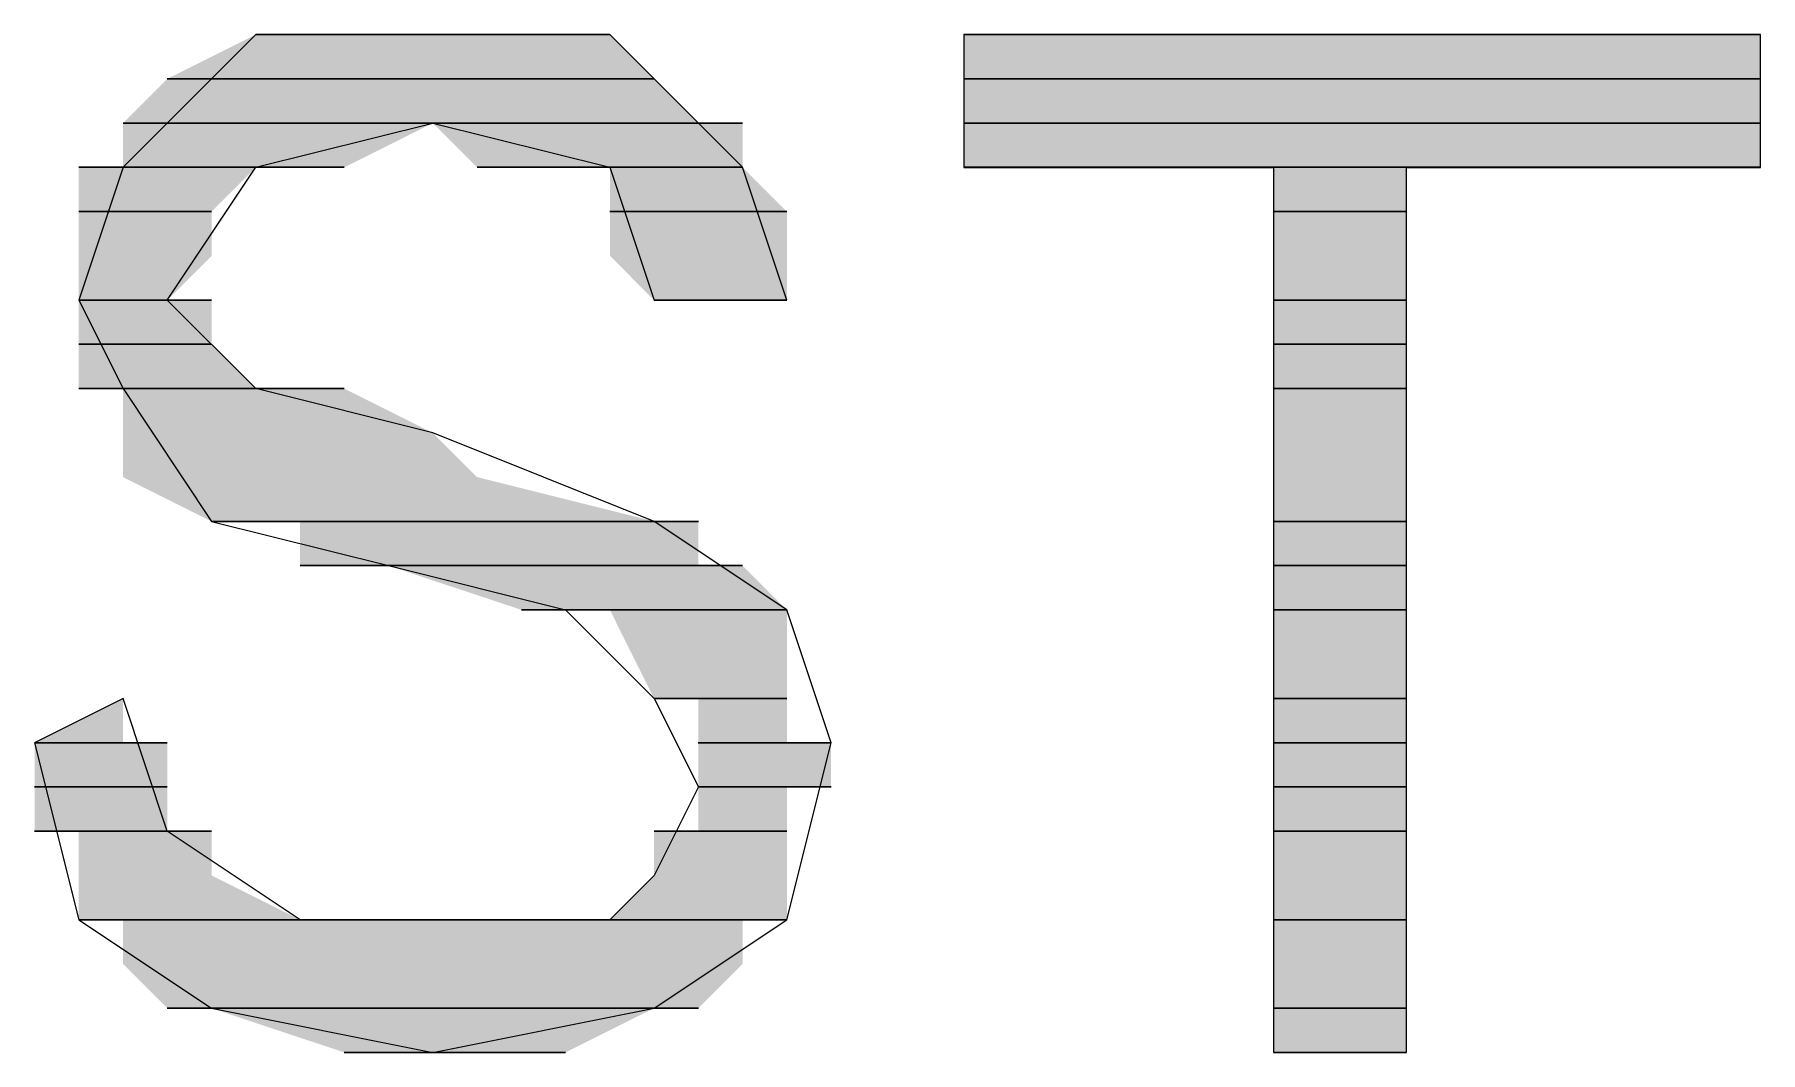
# Model space of a CAD drawing. Header units: millimetres. Extents: x -11 to 1219, y 0 to 1751.
# Drawn here: x 240.443 to 242.652, y 877.801 to 879.104 of the extents above; entities that cross this region are included whole.
import ezdxf

# ---------------------------------------------------------------- set-up
doc = ezdxf.new("R2010")
doc.units = ezdxf.units.MM
doc.header["$LTSCALE"] = 10
doc.layers.add('_MULTI_WIRE', color=9, linetype='CONTINUOUS')
doc.layers.add('PDF_Geometry', color=7, linetype='CONTINUOUS', true_color=0x151d1f)
doc.layers.add('PDF_Solid Fills', color=7, linetype='CONTINUOUS', true_color=0x070809)
doc.layers.get('_MULTI_WIRE').off()

# ---------------------------------------------------------------- blocks, each defined once
blk = doc.blocks.new('DVP-28SWS211R')
at = {"layer": 'PDF_Geometry', "color": 7, "lineweight": 9, "true_color": 0xffffff}
for p, q in [((34.104, -85.3734), (33.9341, -85.5434)), ((34.3306, -85.3734), (34.104, -85.3734)), ((34.1607, -85.3735), (34.1041, -85.3735)), ((34.1041, -85.3735), (34.5573, -85.3735)), ((34.1041, -85.3735), (34.5573, -85.3735)), ((34.5573, -85.3735), (34.1041, -85.3735)), ((34.1041, -85.3735), (34.5573, -85.3735)), ((34.5573, -85.3735), (34.1041, -85.3735)), ((34.1041, -85.3735), (34.5573, -85.3735)), ((34.5573, -85.3735), (34.1041, -85.3735)), ((34.1041, -85.3735), (34.5573, -85.3735)), ((34.5573, -85.3735), (34.1041, -85.3735)), ((34.2174, -85.3735), (34.1607, -85.3735)), ((34.1607, -85.3735), (34.5006, -85.3735)), ((34.5573, -85.3735), (34.1607, -85.3735)), ((34.1607, -85.3735), (34.5573, -85.3735)), ((34.5573, -85.3735), (34.1607, -85.3735)), ((34.3307, -85.3735), (34.2174, -85.3735)), ((34.2174, -85.3735), (34.444, -85.3735)), ((34.5006, -85.3735), (34.2174, -85.3735)), ((34.2174, -85.3735), (34.5006, -85.3735)), ((34.5006, -85.3735), (34.2174, -85.3735)), ((34.5573, -85.3734), (34.3306, -85.3734)), ((34.444, -85.3735), (34.3307, -85.3735)), ((34.7272, -85.5434), (34.5573, -85.3734)), ((35.0105, -85.3735), (36.0302, -85.3735)), ((36.0302, -85.3735), (35.0105, -85.3735)), ((35.0105, -85.3735), (36.0302, -85.3735)), ((36.0302, -85.3735), (35.0105, -85.3735)), ((35.0105, -85.3735), (36.0302, -85.3735)), ((36.0302, -85.3735), (35.0105, -85.3735)), ((35.0105, -85.3735), (36.0302, -85.3735)), ((36.0302, -85.3735), (35.0105, -85.3735)), ((35.0105, -85.3735), (36.0302, -85.3735)), ((36.0302, -85.3735), (35.0105, -85.3735)), ((35.0105, -85.3735), (36.0302, -85.3735)), ((36.0302, -85.3735), (35.0105, -85.3735)), ((35.0105, -85.3735), (36.0302, -85.3735)), ((36.0302, -85.3735), (35.0105, -85.3735)), ((35.0105, -85.3735), (36.0302, -85.3735)), ((36.0302, -85.3735), (35.0105, -85.3735)), ((35.0105, -85.3735), (36.0302, -85.3735)), ((36.0302, -85.3735), (35.0105, -85.3735)), ((36.0302, -85.3735), (35.0105, -85.3735)), ((35.0105, -85.3735), (35.0105, -85.5435)), ((36.0302, -85.5435), (36.0302, -85.3735)), ((33.9908, -85.4301), (34.6139, -85.4301)), ((34.6139, -85.4301), (33.9908, -85.4301)), ((33.9908, -85.4301), (34.6139, -85.4301)), ((34.6139, -85.4301), (33.9908, -85.4301)), ((35.0105, -85.4301), (36.0302, -85.4301)), ((36.0302, -85.4301), (35.0105, -85.4301)), ((35.0105, -85.4301), (36.0302, -85.4301)), ((36.0302, -85.4301), (35.0105, -85.4301)), ((33.9341, -85.4868), (34.7272, -85.4868)), ((34.7272, -85.4868), (33.9341, -85.4868)), ((33.9341, -85.4868), (34.7272, -85.4868)), ((34.7272, -85.4868), (33.9341, -85.4868)), ((34.104, -85.5434), (34.3306, -85.4867)), ((34.3306, -85.4867), (34.5573, -85.5434)), ((35.0105, -85.4868), (36.0302, -85.4868)), ((36.0302, -85.4868), (35.0105, -85.4868)), ((35.0105, -85.4868), (36.0302, -85.4868)), ((36.0302, -85.4868), (35.0105, -85.4868)), ((33.8774, -85.5434), (34.104, -85.5434)), ((34.104, -85.5434), (33.8774, -85.5434)), ((33.8774, -85.5434), (34.104, -85.5434)), ((34.104, -85.5434), (33.8774, -85.5434)), ((33.8774, -85.5434), (34.104, -85.5434)), ((34.104, -85.5434), (33.8774, -85.5434)), ((33.8774, -85.5434), (34.104, -85.5434)), ((34.104, -85.5434), (33.8774, -85.5434)), ((33.9341, -85.5434), (33.8774, -85.7134)), ((33.9341, -85.5434), (33.8775, -85.5434)), ((33.8775, -85.5434), (34.1041, -85.5434)), ((33.9341, -85.5434), (34.2174, -85.5434)), ((34.2174, -85.5434), (33.9341, -85.5434)), ((33.9341, -85.5434), (34.2174, -85.5434)), ((34.2174, -85.5434), (33.9341, -85.5434)), ((33.9341, -85.5434), (34.2174, -85.5434)), ((34.2174, -85.5434), (33.9341, -85.5434)), ((33.9341, -85.5434), (34.2174, -85.5434)), ((34.2174, -85.5434), (33.9341, -85.5434)), ((33.9341, -85.5434), (34.1607, -85.5434)), ((34.1607, -85.5434), (33.9341, -85.5434)), ((33.9341, -85.5434), (34.2174, -85.5434)), ((34.1607, -85.5434), (33.9341, -85.5434)), ((33.9341, -85.5434), (34.1607, -85.5434)), ((34.1607, -85.5434), (33.9341, -85.5434)), ((33.9341, -85.5434), (34.1607, -85.5434)), ((34.1607, -85.5434), (33.9341, -85.5434)), ((33.9341, -85.5434), (34.1041, -85.5434)), ((34.1041, -85.5434), (33.9341, -85.5434)), ((33.9341, -85.5434), (34.1607, -85.5434)), ((34.1041, -85.5434), (33.9341, -85.5434)), ((34.1041, -85.5434), (33.9341, -85.5434)), ((33.9341, -85.5434), (34.1041, -85.5434)), ((34.1041, -85.5434), (33.9341, -85.5434)), ((33.9907, -85.7134), (34.104, -85.5434)), ((34.1607, -85.5434), (34.1041, -85.5434)), ((34.2174, -85.5434), (34.1607, -85.5434)), ((34.3873, -85.5434), (34.7272, -85.5434)), ((34.7272, -85.5434), (34.3873, -85.5434)), ((34.3873, -85.5434), (34.7272, -85.5434)), ((34.7272, -85.5434), (34.3873, -85.5434)), ((34.3873, -85.5434), (34.7272, -85.5434)), ((34.7272, -85.5434), (34.3873, -85.5434)), ((34.3873, -85.5434), (34.7272, -85.5434)), ((34.7272, -85.5434), (34.3873, -85.5434)), ((34.444, -85.5434), (34.7272, -85.5434)), ((34.7272, -85.5434), (34.444, -85.5434)), ((34.444, -85.5434), (34.7272, -85.5434)), ((34.7272, -85.5434), (34.444, -85.5434)), ((34.444, -85.5434), (34.7272, -85.5434)), ((34.7272, -85.5434), (34.444, -85.5434)), ((34.444, -85.5434), (34.7272, -85.5434)), ((34.7272, -85.5434), (34.444, -85.5434)), ((34.444, -85.5434), (34.7272, -85.5434)), ((34.7272, -85.5434), (34.444, -85.5434)), ((34.444, -85.5434), (34.7272, -85.5434)), ((34.7272, -85.5434), (34.444, -85.5434)), ((34.5573, -85.5434), (34.7272, -85.5434)), ((34.7272, -85.5434), (34.5573, -85.5434)), ((34.5573, -85.5434), (34.7272, -85.5434)), ((34.7272, -85.5434), (34.5573, -85.5434)), ((34.5573, -85.5434), (34.7272, -85.5434)), ((34.7272, -85.5434), (34.5573, -85.5434)), ((34.5573, -85.5434), (34.7272, -85.5434)), ((34.7272, -85.5434), (34.5573, -85.5434)), ((34.5573, -85.5434), (34.7272, -85.5434)), ((34.7272, -85.5434), (34.5573, -85.5434)), ((34.5573, -85.5434), (34.7272, -85.5434)), ((34.7272, -85.5434), (34.5573, -85.5434)), ((34.5573, -85.5434), (34.6139, -85.7134)), ((34.7839, -85.7134), (34.7272, -85.5434)), ((35.0105, -85.5434), (36.0302, -85.5434)), ((36.0302, -85.5434), (35.0105, -85.5434)), ((35.0105, -85.5434), (36.0302, -85.5434)), ((36.0302, -85.5434), (35.0105, -85.5434)), ((35.0105, -85.5434), (35.407, -85.5434)), ((35.407, -85.5434), (35.0105, -85.5434)), ((35.0105, -85.5435), (35.407, -85.5435)), ((35.407, -85.5434), (35.577, -85.5434)), ((35.577, -85.5434), (35.407, -85.5434)), ((35.407, -85.5434), (35.577, -85.5434)), ((35.577, -85.5434), (35.407, -85.5434)), ((35.407, -85.5434), (35.577, -85.5434)), ((35.577, -85.5434), (35.407, -85.5434)), ((35.407, -85.5434), (35.577, -85.5434)), ((35.577, -85.5434), (35.407, -85.5434)), ((35.407, -85.5434), (35.577, -85.5434)), ((35.577, -85.5434), (35.407, -85.5434)), ((35.407, -85.5434), (35.577, -85.5434)), ((35.577, -85.5434), (35.407, -85.5434)), ((35.407, -85.5434), (35.577, -85.5434)), ((35.577, -85.5434), (35.407, -85.5434)), ((35.407, -85.5434), (35.577, -85.5434)), ((35.577, -85.5434), (35.407, -85.5434)), ((35.407, -85.5434), (35.577, -85.5434)), ((35.577, -85.5434), (35.407, -85.5434)), ((35.407, -85.5434), (35.577, -85.5434)), ((35.577, -85.5434), (35.407, -85.5434)), ((35.407, -85.5434), (35.577, -85.5434)), ((35.577, -85.5434), (35.407, -85.5434)), ((35.407, -85.5434), (35.577, -85.5434)), ((35.577, -85.5434), (35.407, -85.5434)), ((35.407, -85.5434), (35.577, -85.5434)), ((35.577, -85.5434), (35.407, -85.5434)), ((35.407, -85.5434), (35.577, -85.5434)), ((35.577, -85.5434), (35.407, -85.5434)), ((35.407, -85.5435), (35.407, -86.6765)), ((35.577, -85.5434), (36.0302, -85.5434)), ((36.0302, -85.5434), (35.577, -85.5434)), ((35.577, -86.6765), (35.577, -85.5435)), ((35.577, -85.5435), (36.0302, -85.5435)), ((33.8774, -85.6001), (34.0474, -85.6001)), ((34.0474, -85.6001), (33.8774, -85.6001)), ((33.8774, -85.6001), (34.0474, -85.6001)), ((34.0474, -85.6001), (33.8774, -85.6001)), ((34.5573, -85.6001), (34.7839, -85.6001)), ((34.7839, -85.6001), (34.5573, -85.6001)), ((34.5573, -85.6001), (34.7839, -85.6001)), ((34.7839, -85.6001), (34.5573, -85.6001)), ((35.407, -85.6001), (35.577, -85.6001)), ((35.577, -85.6001), (35.407, -85.6001)), ((35.407, -85.6001), (35.577, -85.6001)), ((35.577, -85.6001), (35.407, -85.6001)), ((33.8774, -85.7134), (34.0474, -85.7134)), ((34.0474, -85.7134), (33.8774, -85.7134)), ((33.8774, -85.7134), (34.0474, -85.7134)), ((34.0474, -85.7134), (33.8774, -85.7134)), ((33.8774, -85.7134), (34.0474, -85.7134)), ((34.0474, -85.7134), (33.8774, -85.7134)), ((33.8774, -85.7134), (34.0474, -85.7134)), ((34.0474, -85.7134), (33.8774, -85.7134)), ((33.8774, -85.7134), (34.0474, -85.7134)), ((34.0474, -85.7134), (33.8774, -85.7134)), ((33.8774, -85.7134), (34.0474, -85.7134)), ((34.0474, -85.7134), (33.8774, -85.7134)), ((33.8774, -85.7134), (34.0474, -85.7134)), ((34.0474, -85.7134), (33.8774, -85.7134)), ((33.8774, -85.7134), (34.0474, -85.7134)), ((34.0474, -85.7134), (33.8774, -85.7134)), ((33.8774, -85.7134), (34.0474, -85.7134)), ((34.0474, -85.7134), (33.8774, -85.7134)), ((33.8774, -85.7134), (34.0474, -85.7134)), ((34.0474, -85.7134), (33.8774, -85.7134)), ((33.8774, -85.7134), (33.9341, -85.8267)), ((34.104, -85.8267), (33.9907, -85.7134)), ((34.6139, -85.7134), (34.7839, -85.7134)), ((34.7839, -85.7134), (34.6139, -85.7134)), ((34.6139, -85.7134), (34.7839, -85.7134)), ((34.7839, -85.7134), (34.6139, -85.7134)), ((34.6139, -85.7134), (34.7839, -85.7134)), ((34.7839, -85.7134), (34.6139, -85.7134)), ((34.6139, -85.7134), (34.7839, -85.7134)), ((34.7839, -85.7134), (34.6139, -85.7134)), ((34.6139, -85.7134), (34.7272, -85.7134)), ((34.7272, -85.7134), (34.6139, -85.7134)), ((34.6139, -85.7134), (34.7839, -85.7134)), ((34.7272, -85.7134), (34.6139, -85.7134)), ((34.6139, -85.7134), (34.6706, -85.7134)), ((34.6706, -85.7134), (34.6139, -85.7134)), ((34.6139, -85.7134), (34.7272, -85.7134)), ((34.6706, -85.7134), (34.6139, -85.7134)), ((34.6139, -85.7134), (34.6706, -85.7134)), ((34.6706, -85.7134), (34.6139, -85.7134)), ((34.6139, -85.7134), (34.7839, -85.7134)), ((34.7272, -85.7134), (34.6706, -85.7134)), ((34.7839, -85.7134), (34.7272, -85.7134)), ((35.407, -85.7134), (35.577, -85.7134)), ((35.577, -85.7134), (35.407, -85.7134)), ((35.407, -85.7134), (35.577, -85.7134)), ((35.577, -85.7134), (35.407, -85.7134)), ((35.407, -85.7134), (35.577, -85.7134)), ((35.577, -85.7134), (35.407, -85.7134)), ((35.407, -85.7134), (35.577, -85.7134)), ((35.577, -85.7134), (35.407, -85.7134)), ((35.407, -85.7134), (35.577, -85.7134)), ((35.577, -85.7134), (35.407, -85.7134)), ((35.407, -85.7134), (35.577, -85.7134)), ((35.577, -85.7134), (35.407, -85.7134)), ((35.407, -85.7134), (35.577, -85.7134)), ((35.577, -85.7134), (35.407, -85.7134)), ((35.407, -85.7134), (35.577, -85.7134)), ((35.577, -85.7134), (35.407, -85.7134)), ((35.407, -85.7134), (35.577, -85.7134)), ((35.577, -85.7134), (35.407, -85.7134)), ((35.407, -85.7134), (35.577, -85.7134)), ((35.577, -85.7134), (35.407, -85.7134)), ((33.8774, -85.77), (34.0474, -85.77)), ((34.0474, -85.77), (33.8774, -85.77)), ((33.8774, -85.77), (34.0474, -85.77)), ((34.0474, -85.77), (33.8774, -85.77)), ((33.8774, -85.77), (34.0474, -85.77)), ((34.0474, -85.77), (33.8774, -85.77)), ((33.8774, -85.77), (34.0474, -85.77)), ((34.0474, -85.77), (33.8774, -85.77)), ((35.407, -85.77), (35.577, -85.77)), ((35.577, -85.77), (35.407, -85.77)), ((35.407, -85.77), (35.577, -85.77)), ((35.577, -85.77), (35.407, -85.77)), ((35.407, -85.77), (35.577, -85.77)), ((35.577, -85.77), (35.407, -85.77)), ((35.407, -85.77), (35.577, -85.77)), ((35.577, -85.77), (35.407, -85.77)), ((33.8774, -85.8267), (34.2173, -85.8267)), ((34.2173, -85.8267), (33.8774, -85.8267)), ((33.8774, -85.8267), (34.2173, -85.8267)), ((34.2173, -85.8267), (33.8774, -85.8267)), ((33.9341, -85.8267), (34.0474, -85.9966)), ((34.3306, -85.8833), (34.104, -85.8267)), ((35.407, -85.8267), (35.577, -85.8267)), ((35.577, -85.8267), (35.407, -85.8267)), ((35.407, -85.8267), (35.577, -85.8267)), ((35.577, -85.8267), (35.407, -85.8267)), ((34.6139, -85.9966), (34.3306, -85.8833)), ((34.0474, -85.9966), (34.6139, -85.9966)), ((34.6139, -85.9966), (34.0474, -85.9966)), ((34.0474, -85.9966), (34.6139, -85.9966)), ((34.6139, -85.9966), (34.0474, -85.9966)), ((34.0474, -85.9966), (34.6139, -85.9966)), ((34.6139, -85.9966), (34.0474, -85.9966)), ((34.0474, -85.9966), (34.6139, -85.9966)), ((34.6139, -85.9966), (34.0474, -85.9966)), ((34.0474, -85.9966), (34.6706, -85.9966)), ((34.6706, -85.9966), (34.0474, -85.9966)), ((34.0474, -85.9966), (34.6706, -85.9966)), ((34.6706, -85.9966), (34.0474, -85.9966)), ((34.0474, -85.9966), (34.274, -86.0533)), ((34.1607, -85.9966), (34.6706, -85.9966)), ((34.6706, -85.9966), (34.1607, -85.9966)), ((34.1607, -85.9966), (34.6706, -85.9966)), ((34.6706, -85.9966), (34.1607, -85.9966)), ((34.7839, -86.1099), (34.6139, -85.9966)), ((35.407, -85.9966), (35.577, -85.9966)), ((35.577, -85.9966), (35.407, -85.9966)), ((35.407, -85.9966), (35.577, -85.9966)), ((35.577, -85.9966), (35.407, -85.9966)), ((35.407, -85.9966), (35.577, -85.9966)), ((35.577, -85.9966), (35.407, -85.9966)), ((35.407, -85.9966), (35.577, -85.9966)), ((35.577, -85.9966), (35.407, -85.9966)), ((35.407, -85.9966), (35.577, -85.9966)), ((35.577, -85.9966), (35.407, -85.9966)), ((35.407, -85.9966), (35.577, -85.9966)), ((35.577, -85.9966), (35.407, -85.9966)), ((35.407, -85.9966), (35.577, -85.9966)), ((35.577, -85.9966), (35.407, -85.9966)), ((35.407, -85.9966), (35.577, -85.9966)), ((35.577, -85.9966), (35.407, -85.9966)), ((34.1607, -86.0533), (34.6706, -86.0533)), ((34.6706, -86.0533), (34.1607, -86.0533)), ((34.1607, -86.0533), (34.6706, -86.0533)), ((34.6706, -86.0533), (34.1607, -86.0533)), ((34.1607, -86.0533), (34.6706, -86.0533)), ((34.6706, -86.0533), (34.1607, -86.0533)), ((34.1607, -86.0533), (34.6706, -86.0533)), ((34.6706, -86.0533), (34.1607, -86.0533)), ((34.2174, -86.0533), (34.7272, -86.0533)), ((34.7272, -86.0533), (34.2174, -86.0533)), ((34.2174, -86.0533), (34.7272, -86.0533)), ((34.7272, -86.0533), (34.2174, -86.0533)), ((34.274, -86.0533), (34.5006, -86.1099)), ((35.407, -86.0533), (35.577, -86.0533)), ((35.577, -86.0533), (35.407, -86.0533)), ((35.407, -86.0533), (35.577, -86.0533)), ((35.577, -86.0533), (35.407, -86.0533)), ((35.407, -86.0533), (35.577, -86.0533)), ((35.577, -86.0533), (35.407, -86.0533)), ((35.407, -86.0533), (35.577, -86.0533)), ((35.577, -86.0533), (35.407, -86.0533)), ((35.407, -86.0533), (35.577, -86.0533)), ((35.577, -86.0533), (35.407, -86.0533)), ((35.407, -86.0533), (35.577, -86.0533)), ((35.577, -86.0533), (35.407, -86.0533)), ((34.444, -86.1099), (34.7839, -86.1099)), ((34.7839, -86.1099), (34.444, -86.1099)), ((34.444, -86.1099), (34.7839, -86.1099)), ((34.7839, -86.1099), (34.444, -86.1099)), ((34.444, -86.1099), (34.7839, -86.1099)), ((34.7839, -86.1099), (34.444, -86.1099)), ((34.444, -86.1099), (34.7839, -86.1099)), ((34.7839, -86.1099), (34.444, -86.1099)), ((34.5006, -86.1099), (34.7839, -86.1099)), ((34.7839, -86.1099), (34.5006, -86.1099)), ((34.5006, -86.1099), (34.7839, -86.1099)), ((34.7839, -86.1099), (34.5006, -86.1099)), ((34.5006, -86.1099), (34.6139, -86.2232)), ((34.8405, -86.2799), (34.7839, -86.1099)), ((35.407, -86.1099), (35.577, -86.1099)), ((35.577, -86.1099), (35.407, -86.1099)), ((35.407, -86.1099), (35.577, -86.1099)), ((35.577, -86.1099), (35.407, -86.1099)), ((35.407, -86.1099), (35.577, -86.1099)), ((35.577, -86.1099), (35.407, -86.1099)), ((35.407, -86.1099), (35.577, -86.1099)), ((35.577, -86.1099), (35.407, -86.1099)), ((35.407, -86.1099), (35.577, -86.1099)), ((35.577, -86.1099), (35.407, -86.1099)), ((35.407, -86.1099), (35.577, -86.1099)), ((35.577, -86.1099), (35.407, -86.1099)), ((33.9341, -86.2232), (33.8208, -86.2799)), ((33.9907, -86.3932), (33.9341, -86.2232)), ((34.6139, -86.2232), (34.7839, -86.2232)), ((34.7839, -86.2232), (34.6139, -86.2232)), ((34.6139, -86.2232), (34.7839, -86.2232)), ((34.7839, -86.2232), (34.6139, -86.2232)), ((34.6139, -86.2232), (34.6706, -86.3365)), ((35.407, -86.2232), (35.577, -86.2232)), ((35.577, -86.2232), (35.407, -86.2232)), ((35.407, -86.2232), (35.577, -86.2232)), ((35.577, -86.2232), (35.407, -86.2232)), ((33.8208, -86.2799), (33.9907, -86.2799)), ((33.9907, -86.2799), (33.8208, -86.2799)), ((33.8208, -86.2799), (33.9907, -86.2799)), ((33.9907, -86.2799), (33.8208, -86.2799)), ((33.8208, -86.2799), (33.8774, -86.5065)), ((34.6705, -86.2799), (34.8405, -86.2799)), ((34.8405, -86.2799), (34.6705, -86.2799)), ((34.6705, -86.2799), (34.8405, -86.2799)), ((34.8405, -86.2799), (34.6705, -86.2799)), ((34.7839, -86.5065), (34.8405, -86.2799)), ((35.407, -86.2799), (35.577, -86.2799)), ((35.577, -86.2799), (35.407, -86.2799)), ((35.407, -86.2799), (35.577, -86.2799)), ((35.577, -86.2799), (35.407, -86.2799)), ((33.8208, -86.3365), (33.9907, -86.3365)), ((33.9907, -86.3365), (33.8208, -86.3365)), ((33.8208, -86.3365), (33.9907, -86.3365)), ((33.9907, -86.3365), (33.8208, -86.3365)), ((34.6706, -86.3365), (34.6139, -86.4498)), ((34.6705, -86.3365), (34.7839, -86.3365)), ((34.7839, -86.3365), (34.6705, -86.3365)), ((34.6705, -86.3365), (34.8405, -86.3365)), ((34.7839, -86.3365), (34.6705, -86.3365)), ((34.8405, -86.3365), (34.7839, -86.3365)), ((35.407, -86.3365), (35.577, -86.3365)), ((35.577, -86.3365), (35.407, -86.3365)), ((35.407, -86.3365), (35.577, -86.3365)), ((35.577, -86.3365), (35.407, -86.3365)), ((33.8208, -86.3932), (33.9907, -86.3932)), ((33.9907, -86.3932), (33.8208, -86.3932)), ((33.8208, -86.3932), (33.9907, -86.3932)), ((33.9907, -86.3932), (33.8208, -86.3932)), ((33.8774, -86.3932), (34.0474, -86.3932)), ((34.0474, -86.3932), (33.8774, -86.3932)), ((33.8774, -86.3932), (34.0474, -86.3932)), ((34.0474, -86.3932), (33.8774, -86.3932)), ((33.8774, -86.3932), (34.0474, -86.3932)), ((34.0474, -86.3932), (33.8774, -86.3932)), ((33.8774, -86.3932), (34.0474, -86.3932)), ((34.0474, -86.3932), (33.8774, -86.3932)), ((34.1607, -86.5065), (33.9907, -86.3932)), ((34.6705, -86.3932), (34.6139, -86.3932)), ((34.6139, -86.3932), (34.7839, -86.3932)), ((34.6139, -86.3932), (34.7839, -86.3932)), ((34.7839, -86.3932), (34.6139, -86.3932)), ((34.6139, -86.3932), (34.7839, -86.3932)), ((34.7839, -86.3932), (34.6139, -86.3932)), ((34.6139, -86.3932), (34.7839, -86.3932)), ((34.7839, -86.3932), (34.6139, -86.3932)), ((34.6139, -86.3932), (34.7839, -86.3932)), ((34.7839, -86.3932), (34.6139, -86.3932)), ((34.7839, -86.3932), (34.6705, -86.3932)), ((34.6705, -86.3932), (34.7839, -86.3932)), ((34.7839, -86.3932), (34.6705, -86.3932)), ((35.407, -86.3932), (35.577, -86.3932)), ((35.577, -86.3932), (35.407, -86.3932)), ((35.407, -86.3932), (35.577, -86.3932)), ((35.577, -86.3932), (35.407, -86.3932)), ((35.407, -86.3932), (35.577, -86.3932)), ((35.577, -86.3932), (35.407, -86.3932)), ((35.407, -86.3932), (35.577, -86.3932)), ((35.577, -86.3932), (35.407, -86.3932)), ((35.407, -86.3932), (35.577, -86.3932)), ((35.577, -86.3932), (35.407, -86.3932)), ((35.407, -86.3932), (35.577, -86.3932)), ((35.577, -86.3932), (35.407, -86.3932)), ((34.6139, -86.4498), (34.5573, -86.5065)), ((33.8774, -86.5065), (34.1607, -86.5065)), ((34.1607, -86.5065), (33.8774, -86.5065)), ((33.8774, -86.5065), (34.1607, -86.5065)), ((34.1607, -86.5065), (33.8774, -86.5065)), ((33.8774, -86.5065), (34.1607, -86.5065)), ((34.1607, -86.5065), (33.8774, -86.5065)), ((33.8774, -86.5065), (34.1607, -86.5065)), ((34.1607, -86.5065), (33.8774, -86.5065)), ((33.8774, -86.5065), (34.2173, -86.5065)), ((34.2173, -86.5065), (33.8774, -86.5065)), ((33.8774, -86.5065), (34.2173, -86.5065)), ((34.2173, -86.5065), (33.8774, -86.5065)), ((33.8774, -86.5065), (34.0474, -86.6198)), ((33.9341, -86.5065), (34.3307, -86.5065)), ((34.3307, -86.5065), (33.9341, -86.5065)), ((33.9341, -86.5065), (34.3307, -86.5065)), ((34.3307, -86.5065), (33.9341, -86.5065)), ((34.3306, -86.5065), (34.1607, -86.5065)), ((34.5573, -86.5065), (34.3306, -86.5065)), ((34.3306, -86.5065), (34.7272, -86.5065)), ((34.5573, -86.5065), (34.3306, -86.5065)), ((34.5573, -86.5065), (34.7839, -86.5065)), ((34.7839, -86.5065), (34.5573, -86.5065)), ((34.5573, -86.5065), (34.7839, -86.5065)), ((34.7839, -86.5065), (34.5573, -86.5065)), ((34.5573, -86.5065), (34.7839, -86.5065)), ((34.7839, -86.5065), (34.5573, -86.5065)), ((34.5573, -86.5065), (34.7839, -86.5065)), ((34.7839, -86.5065), (34.5573, -86.5065)), ((34.5573, -86.5065), (34.7839, -86.5065)), ((34.7839, -86.5065), (34.5573, -86.5065)), ((34.5573, -86.5065), (34.7839, -86.5065)), ((34.7839, -86.5065), (34.5573, -86.5065)), ((34.7272, -86.5065), (34.5573, -86.5065)), ((34.5573, -86.5065), (34.7839, -86.5065)), ((34.7272, -86.5065), (34.5573, -86.5065)), ((34.6139, -86.6198), (34.7839, -86.5065)), ((34.7839, -86.5065), (34.7272, -86.5065)), ((35.407, -86.5065), (35.577, -86.5065)), ((35.577, -86.5065), (35.407, -86.5065)), ((35.407, -86.5065), (35.577, -86.5065)), ((35.577, -86.5065), (35.407, -86.5065)), ((35.407, -86.5065), (35.577, -86.5065)), ((35.577, -86.5065), (35.407, -86.5065)), ((35.407, -86.5065), (35.577, -86.5065)), ((35.577, -86.5065), (35.407, -86.5065)), ((35.407, -86.5065), (35.577, -86.5065)), ((35.577, -86.5065), (35.407, -86.5065)), ((35.407, -86.5065), (35.577, -86.5065)), ((35.577, -86.5065), (35.407, -86.5065)), ((35.407, -86.5065), (35.577, -86.5065)), ((35.577, -86.5065), (35.407, -86.5065)), ((35.407, -86.5065), (35.577, -86.5065)), ((35.577, -86.5065), (35.407, -86.5065)), ((33.9908, -86.6198), (34.6139, -86.6198)), ((34.6139, -86.6198), (33.9908, -86.6198)), ((33.9908, -86.6198), (34.6706, -86.6198)), ((34.6139, -86.6198), (33.9908, -86.6198)), ((34.0474, -86.6198), (34.6139, -86.6198)), ((34.6139, -86.6198), (34.0474, -86.6198)), ((34.0474, -86.6198), (34.6139, -86.6198)), ((34.6139, -86.6198), (34.0474, -86.6198)), ((34.0474, -86.6198), (34.6139, -86.6198)), ((34.6139, -86.6198), (34.0474, -86.6198)), ((34.0474, -86.6198), (34.6139, -86.6198)), ((34.6139, -86.6198), (34.0474, -86.6198)), ((34.0474, -86.6198), (34.3306, -86.6764)), ((34.3306, -86.6764), (34.6139, -86.6198)), ((34.6706, -86.6198), (34.6139, -86.6198)), ((35.407, -86.6198), (35.577, -86.6198)), ((35.577, -86.6198), (35.407, -86.6198)), ((35.407, -86.6198), (35.577, -86.6198)), ((35.577, -86.6198), (35.407, -86.6198)), ((35.407, -86.6198), (35.577, -86.6198)), ((35.577, -86.6198), (35.407, -86.6198)), ((35.407, -86.6198), (35.577, -86.6198)), ((35.577, -86.6198), (35.407, -86.6198)), ((35.407, -86.6198), (35.577, -86.6198)), ((35.577, -86.6198), (35.407, -86.6198)), ((35.407, -86.6198), (35.577, -86.6198)), ((35.577, -86.6198), (35.407, -86.6198)), ((34.2174, -86.6765), (34.5006, -86.6765)), ((34.3307, -86.6765), (34.2174, -86.6765)), ((34.5006, -86.6765), (34.3307, -86.6765)), ((35.407, -86.6765), (35.577, -86.6765)), ((35.577, -86.6765), (35.407, -86.6765)), ((35.407, -86.6765), (35.577, -86.6765))]:
    blk.add_line(p, q, dxfattribs=at)
at = {"layer": 'PDF_Solid Fills', "color": 7, "lineweight": 9, "true_color": 0xffffff, "transparency": 33554559}
for points in [[(34.1041, -85.3735), (33.9908, -85.4301), (34.6139, -85.4301)], [(34.1041, -85.3735), (34.5573, -85.3735), (34.6139, -85.4301)], [(35.0105, -85.3735), (35.0105, -85.4301), (36.0302, -85.4301)], [(35.0105, -85.3735), (36.0302, -85.3735), (36.0302, -85.4301)], [(33.9908, -85.4301), (33.9341, -85.4868), (34.6706, -85.4868)], [(33.9908, -85.4301), (34.6139, -85.4301), (34.6706, -85.4868)], [(35.0105, -85.4301), (35.0105, -85.4868), (36.0302, -85.4868)], [(35.0105, -85.4301), (36.0302, -85.4301), (36.0302, -85.4868)], [(33.9341, -85.4868), (33.9341, -85.5434), (34.2174, -85.5434)], [(33.9341, -85.4868), (34.3307, -85.4868), (34.2174, -85.5434)], [(34.3307, -85.4868), (34.3873, -85.5434), (34.7272, -85.5434)], [(34.3307, -85.4868), (34.7272, -85.4868), (34.7272, -85.5434)], [(35.0105, -85.4868), (35.0105, -85.5434), (36.0302, -85.5434)], [(35.0105, -85.4868), (36.0302, -85.4868), (36.0302, -85.5434)], [(33.8774, -85.5434), (33.8774, -85.6001), (34.0474, -85.6001)], [(33.8774, -85.5434), (34.104, -85.5434), (34.0474, -85.6001)], [(34.5573, -85.5434), (34.5573, -85.6001), (34.7839, -85.6001)], [(34.5573, -85.5434), (34.7272, -85.5434), (34.7839, -85.6001)], [(35.407, -85.5434), (35.407, -85.6001), (35.577, -85.6001)], [(35.407, -85.5434), (35.577, -85.5434), (35.577, -85.6001)], [(33.8774, -85.6001), (33.8774, -85.6567), (34.0474, -85.6567)], [(33.8774, -85.6001), (34.0474, -85.6001), (34.0474, -85.6567)], [(34.5573, -85.6001), (34.5573, -85.6567), (34.7839, -85.6567)], [(34.5573, -85.6001), (34.7839, -85.6001), (34.7839, -85.6567)], [(35.407, -85.6001), (35.407, -85.6567), (35.577, -85.6567)], [(35.407, -85.6001), (35.577, -85.6001), (35.577, -85.6567)], [(33.8774, -85.6567), (33.8774, -85.7134), (33.9907, -85.7134)], [(33.8774, -85.6567), (34.0474, -85.6567), (33.9907, -85.7134)], [(34.5573, -85.6567), (34.6139, -85.7134), (34.7839, -85.7134)], [(34.5573, -85.6567), (34.7839, -85.6567), (34.7839, -85.7134)], [(35.407, -85.6567), (35.407, -85.7134), (35.577, -85.7134)], [(35.407, -85.6567), (35.577, -85.6567), (35.577, -85.7134)], [(33.8774, -85.7134), (33.8774, -85.77), (34.0474, -85.77)], [(33.8774, -85.7134), (34.0474, -85.7134), (34.0474, -85.77)], [(35.407, -85.7134), (35.407, -85.77), (35.577, -85.77)], [(35.407, -85.7134), (35.577, -85.7134), (35.577, -85.77)], [(33.8774, -85.77), (33.8774, -85.8267), (34.104, -85.8267)], [(33.8774, -85.77), (34.0474, -85.77), (34.104, -85.8267)], [(35.407, -85.77), (35.407, -85.8267), (35.577, -85.8267)], [(35.407, -85.77), (35.577, -85.77), (35.577, -85.8267)], [(33.9341, -85.8267), (33.9341, -85.8833), (34.3307, -85.8833)], [(33.9341, -85.8267), (34.2174, -85.8267), (34.3307, -85.8833)], [(35.407, -85.8267), (35.407, -85.8833), (35.577, -85.8833)], [(35.407, -85.8267), (35.577, -85.8267), (35.577, -85.8833)], [(33.9341, -85.8833), (33.9341, -85.94), (34.3873, -85.94)], [(33.9341, -85.8833), (34.3307, -85.8833), (34.3873, -85.94)], [(35.407, -85.8833), (35.407, -85.94), (35.577, -85.94)], [(35.407, -85.8833), (35.577, -85.8833), (35.577, -85.94)], [(33.9341, -85.94), (34.0474, -85.9966), (34.6139, -85.9966)], [(33.9341, -85.94), (34.3873, -85.94), (34.6139, -85.9966)], [(35.407, -85.94), (35.407, -85.9966), (35.577, -85.9966)], [(35.407, -85.94), (35.577, -85.94), (35.577, -85.9966)], [(34.1607, -85.9966), (34.1607, -86.0533), (34.6706, -86.0533)], [(34.1607, -85.9966), (34.6706, -85.9966), (34.6706, -86.0533)], [(35.407, -85.9966), (35.407, -86.0533), (35.577, -86.0533)], [(35.407, -85.9966), (35.577, -85.9966), (35.577, -86.0533)], [(34.274, -86.0533), (34.444, -86.1099), (34.7839, -86.1099)], [(34.274, -86.0533), (34.7272, -86.0533), (34.7839, -86.1099)], [(35.407, -86.0533), (35.407, -86.1099), (35.577, -86.1099)], [(35.407, -86.0533), (35.577, -86.0533), (35.577, -86.1099)], [(34.5573, -86.1099), (34.6139, -86.2232), (34.7839, -86.2232)], [(34.5573, -86.1099), (34.7839, -86.1099), (34.7839, -86.2232)], [(35.407, -86.1099), (35.407, -86.2232), (35.577, -86.2232)], [(35.407, -86.1099), (35.577, -86.1099), (35.577, -86.2232)], [(33.9341, -86.2232), (33.8208, -86.2799), (33.9341, -86.2799)], [(34.6705, -86.2232), (34.6705, -86.2799), (34.7839, -86.2799)], [(34.6705, -86.2232), (34.7839, -86.2232), (34.7839, -86.2799)], [(35.407, -86.2232), (35.407, -86.2799), (35.577, -86.2799)], [(35.407, -86.2232), (35.577, -86.2232), (35.577, -86.2799)], [(33.8208, -86.2799), (33.8208, -86.3365), (33.9907, -86.3365)], [(33.8208, -86.2799), (33.9907, -86.2799), (33.9907, -86.3365)], [(34.6705, -86.2799), (34.6705, -86.3365), (34.8405, -86.3365)], [(34.6705, -86.2799), (34.8405, -86.2799), (34.8405, -86.3365)], [(35.407, -86.2799), (35.407, -86.3365), (35.577, -86.3365)], [(35.407, -86.2799), (35.577, -86.2799), (35.577, -86.3365)], [(33.8208, -86.3365), (33.8208, -86.3932), (33.9907, -86.3932)], [(33.8208, -86.3365), (33.9907, -86.3365), (33.9907, -86.3932)], [(34.6705, -86.3365), (34.6705, -86.3932), (34.7839, -86.3932)], [(34.6705, -86.3365), (34.7839, -86.3365), (34.7839, -86.3932)], [(35.407, -86.3365), (35.407, -86.3932), (35.577, -86.3932)], [(35.407, -86.3365), (35.577, -86.3365), (35.577, -86.3932)], [(33.8774, -86.3932), (33.8774, -86.4498), (34.0474, -86.4498)], [(33.8774, -86.3932), (34.0474, -86.3932), (34.0474, -86.4498)], [(34.6139, -86.3932), (34.6139, -86.4498), (34.7839, -86.4498)], [(34.6139, -86.3932), (34.7839, -86.3932), (34.7839, -86.4498)], [(35.407, -86.3932), (35.407, -86.4498), (35.577, -86.4498)], [(35.407, -86.3932), (35.577, -86.3932), (35.577, -86.4498)], [(33.8774, -86.4499), (33.8774, -86.5065), (34.1607, -86.5065)], [(33.8774, -86.4499), (34.0474, -86.4499), (34.1607, -86.5065)], [(34.6139, -86.4499), (34.5572, -86.5065), (34.7839, -86.5065)], [(34.6139, -86.4499), (34.7839, -86.4499), (34.7839, -86.5065)], [(35.407, -86.4499), (35.407, -86.5065), (35.577, -86.5065)], [(35.407, -86.4499), (35.577, -86.4499), (35.577, -86.5065)], [(33.9341, -86.5065), (33.9341, -86.5631), (34.7272, -86.5631)], [(33.9341, -86.5065), (34.7272, -86.5065), (34.7272, -86.5631)], [(35.407, -86.5065), (35.407, -86.5631), (35.577, -86.5631)], [(35.407, -86.5065), (35.577, -86.5065), (35.577, -86.5631)], [(33.9341, -86.5632), (33.9908, -86.6198), (34.6706, -86.6198)], [(33.9341, -86.5632), (34.7272, -86.5632), (34.6706, -86.6198)], [(35.407, -86.5632), (35.407, -86.6198), (35.577, -86.6198)], [(35.407, -86.5632), (35.577, -86.5632), (35.577, -86.6198)], [(34.0474, -86.6198), (34.2174, -86.6764), (34.5006, -86.6764)], [(34.0474, -86.6198), (34.6139, -86.6198), (34.5006, -86.6764)], [(35.407, -86.6198), (35.407, -86.6764), (35.577, -86.6764)], [(35.407, -86.6198), (35.577, -86.6198), (35.577, -86.6764)]]:
    blk.add_solid(points, dxfattribs=at)

msp = doc.modelspace()

# ---------------------------------------------------------------- block references
at = {"layer": '_MULTI_WIRE'}
msp.add_blockref('DVP-28SWS211R', (206.6221, 964.4776), dxfattribs=at)
msp.add_blockref('DVP-28SWS211R', (206.6221, 964.4776), dxfattribs=at)
msp.add_blockref('DVP-28SWS211R', (206.6221, 964.4776), dxfattribs=at)
msp.add_blockref('DVP-28SWS211R', (206.6221, 964.4776), dxfattribs=at)

doc.saveas('drawing.dxf')
